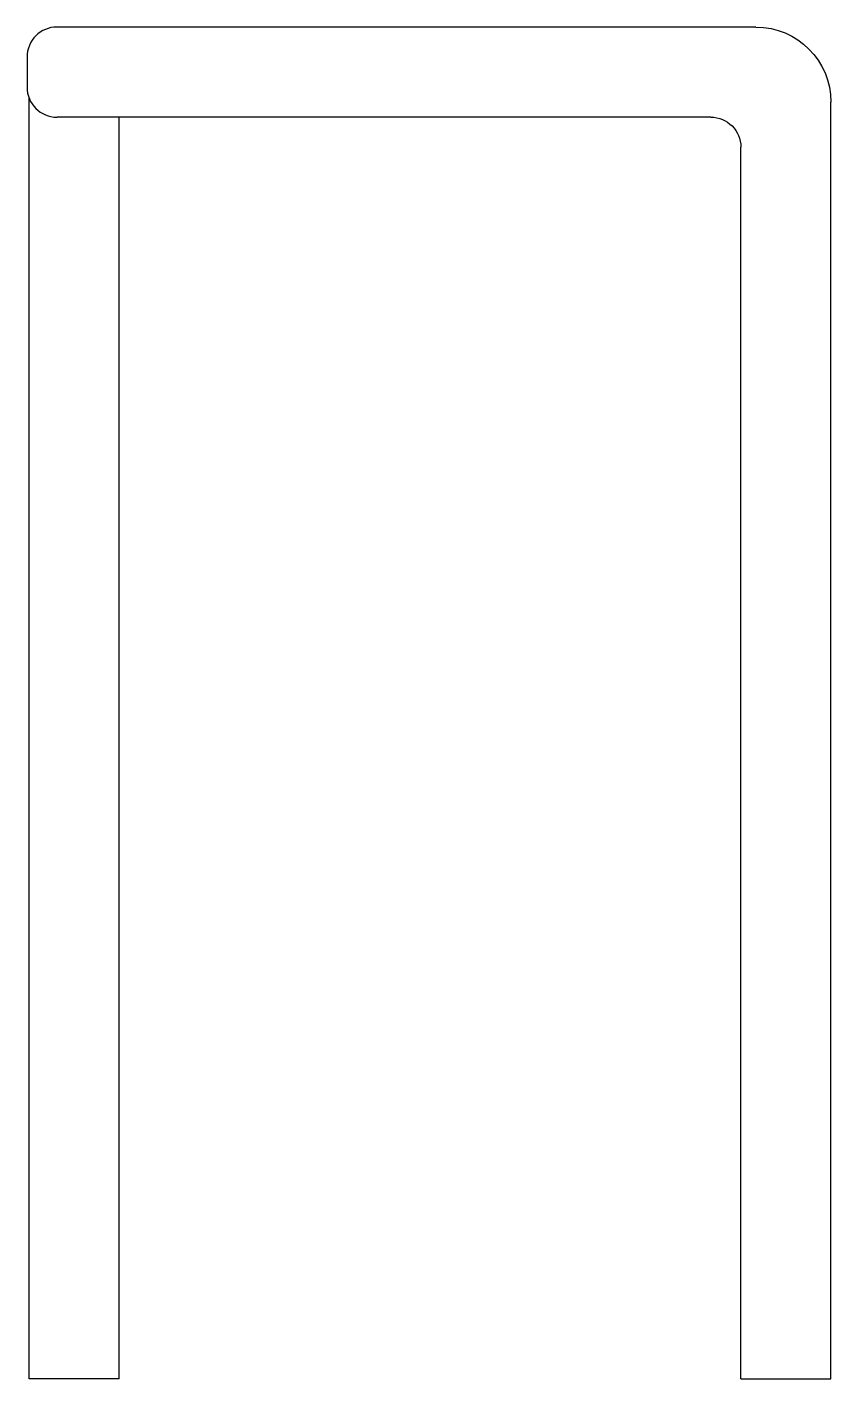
# Model space of a CAD drawing. Header units: metres. Extents: x -0.506 to 0.03, y -0.1 to 0.8.
import ezdxf

# ---------------------------------------------------------------- set-up
doc = ezdxf.new("R2010")
doc.units = ezdxf.units.M

msp = doc.modelspace()

# ---------------------------------------------------------------- linework, layer by layer
at = {"linetype": 'Continuous'}
for p, q in [((-0.02, 0.8), (-0.48551, 0.8)), ((-0.50551, 0.78), (-0.50551, 0.76)), ((-0.50419, -0.1), (-0.50419, 0.75286)), ((0.03, -0.1), (0.03, 0.75)), ((-0.05, 0.74), (-0.48551, 0.74)), ((-0.44419, -0.1), (-0.44419, 0.74)), ((-0.03, -0.1), (-0.03, 0.72)), ((-0.44419, -0.1), (-0.50419, -0.1)), ((-0.03, -0.1), (0.03, -0.1))]:
    msp.add_line(p, q, dxfattribs=at)
for centre, start, end in [((-0.48551, 0.78), 90, 180), ((-0.48551, 0.78), 90, 180), ((-0.48551, 0.76), 180, 270)]:
    msp.add_arc(centre, 0.02, start, end, dxfattribs=at)
at = {"linetype": 'Continuous', "extrusion": (0, 0, -1)}
for centre, radius in [((0.02, 0.75), 0.05), ((0.05, 0.72), 0.02)]:
    msp.add_arc(centre, radius, 90, 180, dxfattribs=at)

doc.saveas('drawing.dxf')
